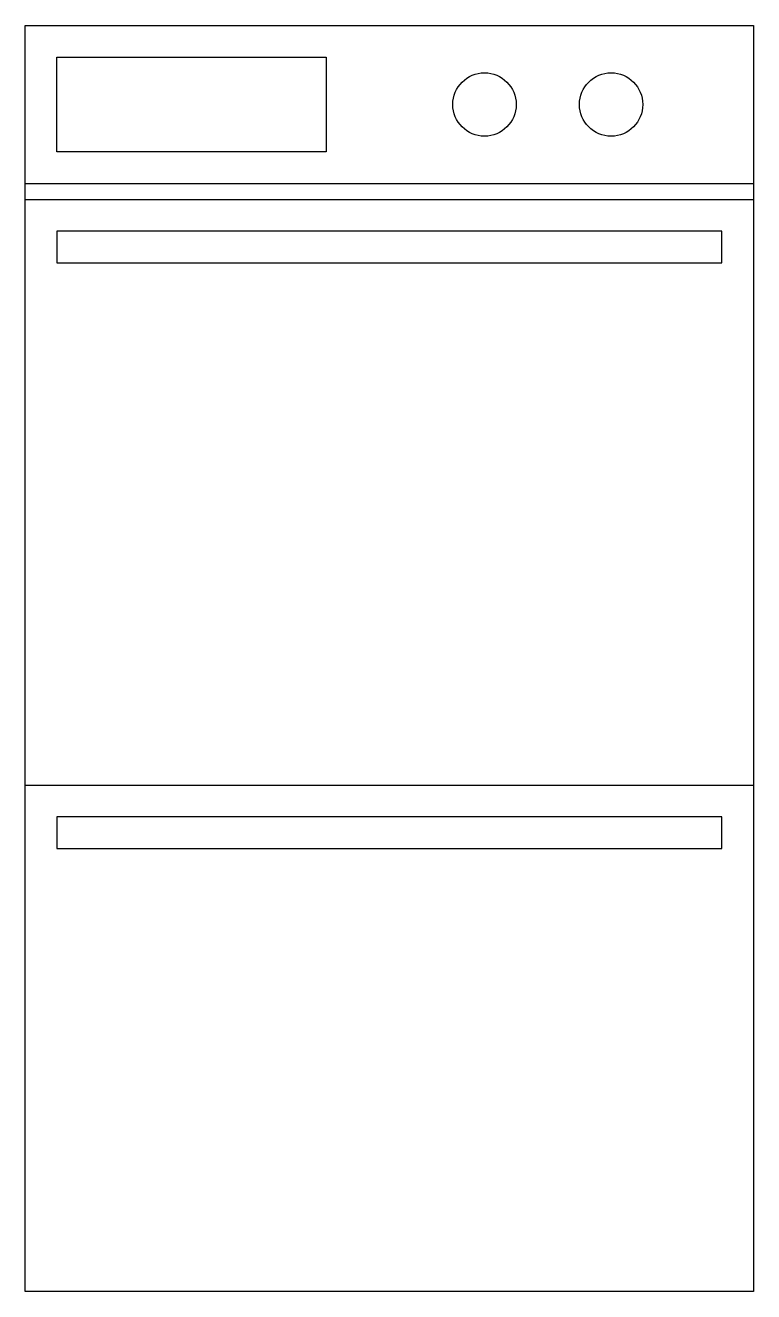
# Model space of a CAD drawing. Extents: x 1365 to 1425, y -529 to -425.
import ezdxf

# ---------------------------------------------------------------- set-up
doc = ezdxf.new("R2010")
doc.units = 0
doc.header["$MEASUREMENT"] = 0
doc.linetypes.add('0', pattern=[0])
doc.layers.get('0').update_dxf_attribs({"linetype": 'CONTINUOUS'})

msp = doc.modelspace()

# ---------------------------------------------------------------- linework, layer by layer
at = {"linetype": '0'}
for p, q in [((1364.65, -528.95), (1364.65, -424.61)), ((1364.65, -424.61), (1424.65, -424.61)), ((1424.65, -424.61), (1424.65, -528.95)), ((1367.26, -435.04), (1367.26, -427.22)), ((1367.26, -427.22), (1389.44, -427.22)), ((1389.44, -427.22), (1389.44, -435.04)), ((1389.44, -435.04), (1367.26, -435.04)), ((1364.65, -437.65), (1424.65, -437.65)), ((1364.65, -438.95), (1424.65, -438.95)), ((1422.04, -441.56), (1367.26, -441.56)), ((1367.26, -441.56), (1367.26, -444.17)), ((1422.04, -444.17), (1422.04, -441.56)), ((1367.26, -444.17), (1422.04, -444.17)), ((1364.65, -487.22), (1424.65, -487.22)), ((1422.04, -489.82), (1367.26, -489.82)), ((1367.26, -489.82), (1367.26, -492.43)), ((1422.04, -492.43), (1422.04, -489.82)), ((1367.26, -492.43), (1422.04, -492.43)), ((1424.65, -528.95), (1364.65, -528.95))]:
    msp.add_line(p, q, dxfattribs=at)
for centre in [(1402.48, -431.13), (1412.91, -431.13)]:
    msp.add_circle(centre, 2.61, dxfattribs=at)

doc.saveas('drawing.dxf')
